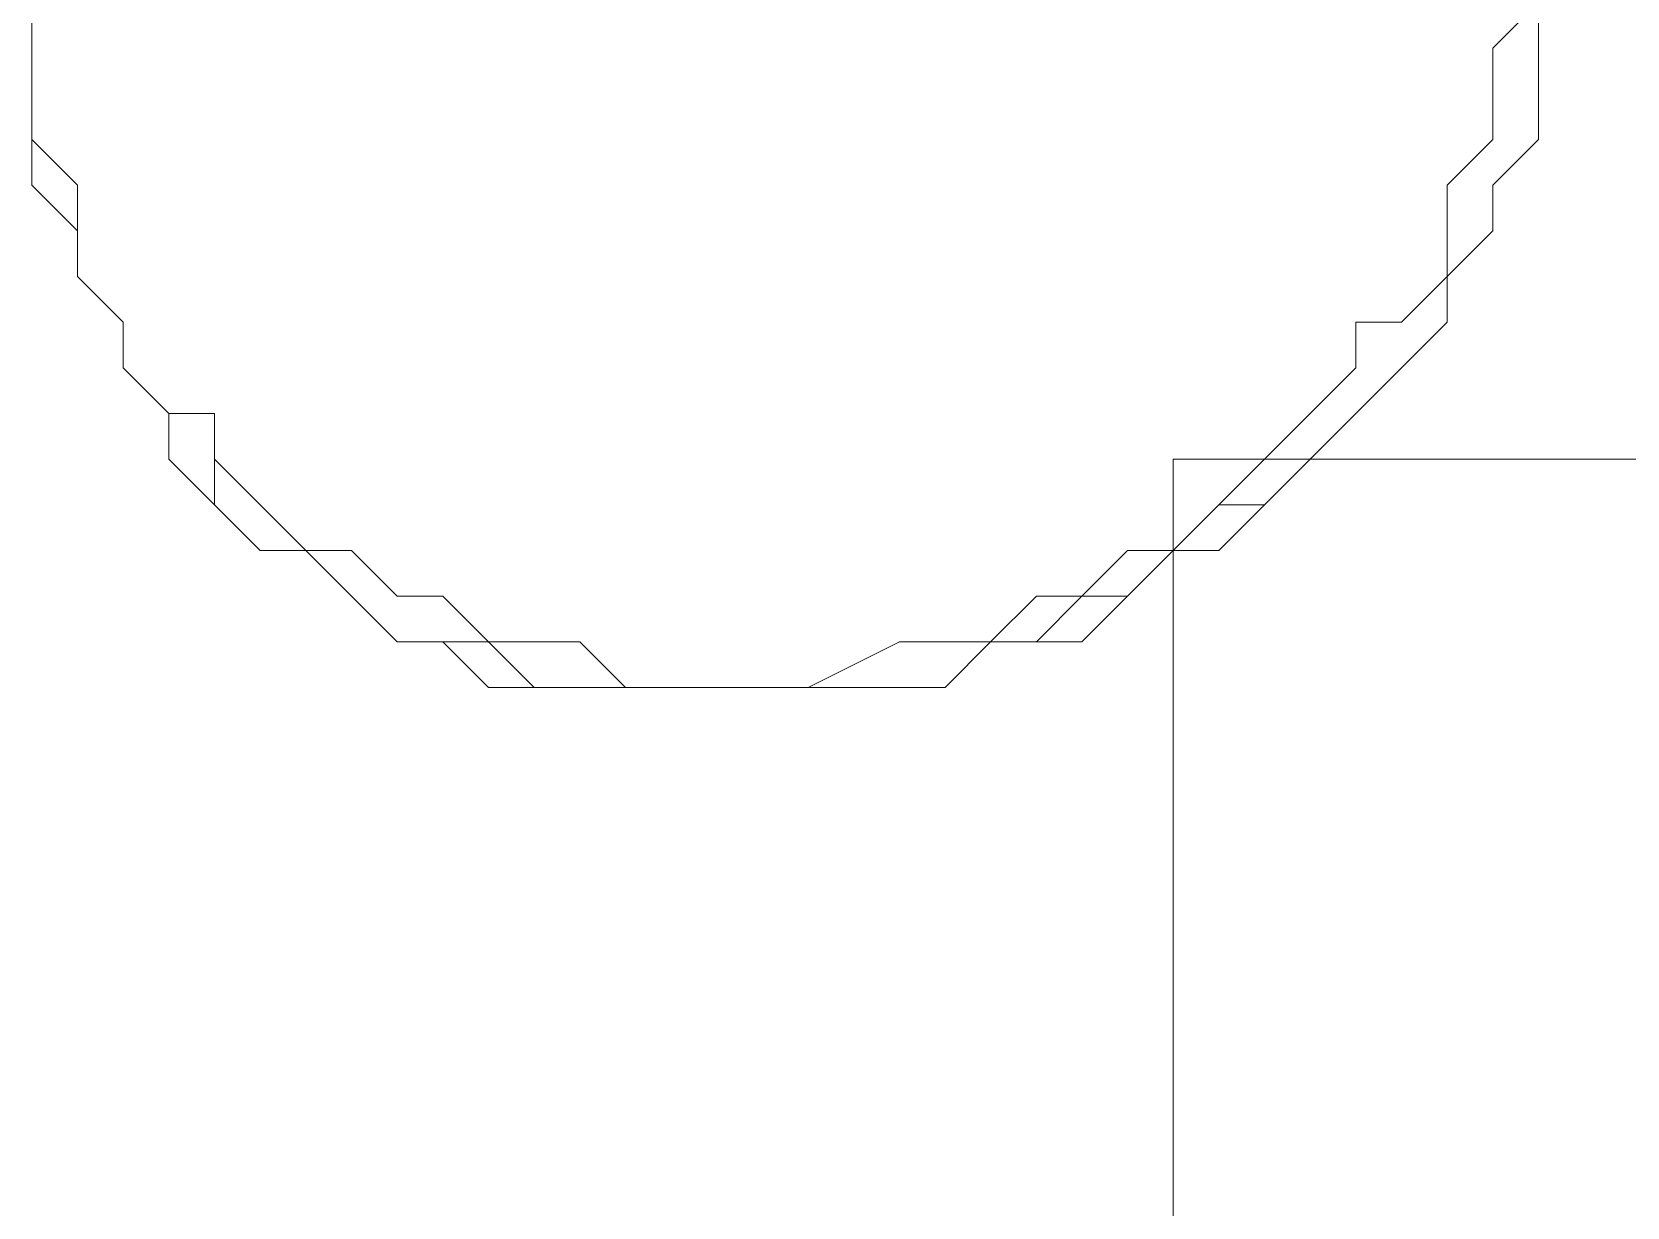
# Model space of a CAD drawing. Header units: millimetres. Extents: x 71769 to 78969, y 7991 to 11789.
# Drawn here: x 74428.56 to 74443.35, y 11258.52 to 11269.42 of the extents above; entities that cross this region are included whole.
import ezdxf

# ---------------------------------------------------------------- set-up
doc = ezdxf.new("R2010")
doc.units = ezdxf.units.MM
doc.header["$LTSCALE"] = 5
doc.header["$MEASUREMENT"] = 0
doc.linetypes.add('AUSGEZOGEN', pattern=[0])
doc.layers.add('204_180704_Marc Cain Einrichtung#Maßlinie 1_100', color=7, linetype='AUSGEZOGEN', lineweight=18)

msp = doc.modelspace()

# ---------------------------------------------------------------- linework, layer by layer
at = {"layer": '204_180704_Marc Cain Einrichtung#Maßlinie 1_100', "color": 18, "linetype": 'AUSGEZOGEN', "lineweight": 13, "true_color": 0x000000}
for p, q in [((74442.528, 11268.842), (74442.528, 11269.688)), ((74442.528, 11268.842), (74442.528, 11269.688)), ((74442.528, 11269.688), (74442.528, 11268.842)), ((74442.528, 11269.688), (74442.528, 11268.842)), ((74442.528, 11268.418), (74442.528, 11268.842)), ((74442.528, 11268.418), (74442.528, 11268.842)), ((74442.528, 11268.842), (74442.528, 11268.418)), ((74442.528, 11268.842), (74442.528, 11268.418)), ((74442.105, 11267.995), (74442.528, 11268.418)), ((74442.105, 11267.995), (74442.528, 11268.418)), ((74442.528, 11268.418), (74442.105, 11267.995)), ((74442.528, 11268.418), (74442.105, 11267.995)), ((74442.105, 11267.572), (74442.105, 11267.995)), ((74442.105, 11267.572), (74442.105, 11267.995)), ((74442.105, 11267.995), (74442.105, 11267.572)), ((74442.105, 11267.995), (74442.105, 11267.572)), ((74441.681, 11267.148), (74442.105, 11267.572)), ((74441.681, 11267.148), (74442.105, 11267.572)), ((74442.105, 11267.572), (74441.681, 11267.148)), ((74442.105, 11267.572), (74441.681, 11267.148)), ((74441.681, 11266.725), (74441.681, 11267.148)), ((74441.681, 11266.725), (74441.681, 11267.148)), ((74441.681, 11267.148), (74441.681, 11266.725)), ((74441.681, 11267.148), (74441.681, 11266.725)), ((74441.258, 11266.302), (74441.681, 11266.725)), ((74441.258, 11266.302), (74441.681, 11266.725)), ((74441.681, 11266.725), (74441.258, 11266.302)), ((74441.681, 11266.725), (74441.258, 11266.302)), ((74440.835, 11265.878), (74441.258, 11266.302)), ((74440.835, 11265.878), (74441.258, 11266.302)), ((74441.258, 11266.302), (74440.835, 11265.878)), ((74441.258, 11266.302), (74440.835, 11265.878)), ((74440.412, 11265.455), (74440.835, 11265.878)), ((74440.412, 11265.455), (74440.835, 11265.878)), ((74440.835, 11265.878), (74440.412, 11265.455)), ((74440.835, 11265.878), (74440.412, 11265.455)), ((74439.988, 11265.032), (74440.412, 11265.455)), ((74440.412, 11265.455), (74439.988, 11265.032)), ((74439.142, 11264.608), (74439.565, 11265.032)), ((74439.142, 11264.608), (74439.565, 11265.032)), ((74439.565, 11265.032), (74439.142, 11264.608)), ((74439.565, 11265.032), (74439.142, 11264.608)), ((74439.565, 11265.032), (74439.988, 11265.032)), ((74439.565, 11265.032), (74439.988, 11265.032)), ((74439.988, 11265.032), (74439.565, 11265.032)), ((74439.988, 11265.032), (74439.565, 11265.032)), ((74438.718, 11264.185), (74439.142, 11264.608)), ((74438.718, 11264.185), (74439.142, 11264.608)), ((74439.142, 11264.608), (74438.718, 11264.185)), ((74439.142, 11264.608), (74438.718, 11264.185)), ((74437.872, 11263.762), (74438.295, 11264.185)), ((74437.872, 11263.762), (74438.295, 11264.185)), ((74438.295, 11264.185), (74437.872, 11263.762)), ((74438.295, 11264.185), (74437.872, 11263.762)), ((74438.295, 11264.185), (74438.718, 11264.185)), ((74438.295, 11264.185), (74438.718, 11264.185)), ((74438.718, 11264.185), (74438.295, 11264.185)), ((74438.718, 11264.185), (74438.295, 11264.185)), ((74432.369, 11263.762), (74432.792, 11263.762)), ((74432.369, 11263.762), (74432.792, 11263.762)), ((74432.369, 11263.762), (74432.369, 11263.762)), ((74432.792, 11263.762), (74432.369, 11263.762)), ((74432.369, 11263.762), (74432.369, 11263.762)), ((74432.792, 11263.762), (74432.369, 11263.762)), ((74432.792, 11263.762), (74433.215, 11263.339)), ((74432.792, 11263.762), (74433.215, 11263.339)), ((74433.215, 11263.339), (74432.792, 11263.762)), ((74433.215, 11263.339), (74432.792, 11263.762)), ((74437.025, 11263.339), (74437.448, 11263.762)), ((74437.025, 11263.339), (74437.448, 11263.762)), ((74437.448, 11263.762), (74437.025, 11263.339)), ((74437.448, 11263.762), (74437.025, 11263.339)), ((74437.448, 11263.762), (74437.872, 11263.762)), ((74437.448, 11263.762), (74437.872, 11263.762)), ((74437.872, 11263.762), (74437.448, 11263.762)), ((74437.872, 11263.762), (74437.448, 11263.762)), ((74433.215, 11263.339), (74433.638, 11263.339)), ((74433.215, 11263.339), (74433.638, 11263.339)), ((74433.638, 11263.339), (74433.215, 11263.339)), ((74433.638, 11263.339), (74433.215, 11263.339)), ((74433.638, 11263.339), (74434.062, 11263.339)), ((74433.638, 11263.339), (74434.062, 11263.339)), ((74434.062, 11263.339), (74433.638, 11263.339)), ((74434.062, 11263.339), (74433.638, 11263.339)), ((74434.062, 11263.339), (74434.485, 11263.339)), ((74434.062, 11263.339), (74434.485, 11263.339)), ((74434.485, 11263.339), (74434.062, 11263.339)), ((74434.485, 11263.339), (74434.062, 11263.339)), ((74434.485, 11263.339), (74434.908, 11263.339)), ((74434.485, 11263.339), (74434.908, 11263.339)), ((74434.908, 11263.339), (74434.485, 11263.339)), ((74434.908, 11263.339), (74434.485, 11263.339)), ((74434.908, 11263.339), (74435.755, 11263.339)), ((74434.908, 11263.339), (74435.755, 11263.339)), ((74435.755, 11263.339), (74434.908, 11263.339)), ((74435.755, 11263.339), (74434.908, 11263.339)), ((74435.755, 11263.339), (74436.178, 11263.339)), ((74436.178, 11263.339), (74435.755, 11263.339)), ((74436.178, 11263.339), (74436.602, 11263.339)), ((74436.178, 11263.339), (74436.602, 11263.339)), ((74436.602, 11263.339), (74436.178, 11263.339)), ((74436.602, 11263.339), (74436.178, 11263.339)), ((74436.602, 11263.339), (74437.025, 11263.339)), ((74436.602, 11263.339), (74437.025, 11263.339)), ((74437.025, 11263.339), (74436.602, 11263.339)), ((74437.025, 11263.339), (74436.602, 11263.339))]:
    msp.add_line(p, q, dxfattribs=at)
for points in [[(74429.405, 11273.075), (74429.194, 11272.651), (74428.982, 11272.228), (74428.982, 11271.805), (74428.982, 11271.382), (74428.559, 11270.958), (74428.559, 11270.535), (74428.559, 11270.112), (74428.559, 11269.688), (74428.559, 11269.265), (74428.559, 11268.842), (74428.559, 11268.418), (74428.559, 11267.995), (74428.982, 11267.572)], [(74429.405, 11273.075), (74429.194, 11272.651), (74428.982, 11272.228), (74428.982, 11271.805), (74428.982, 11271.382), (74428.559, 11270.958), (74428.559, 11270.535), (74428.559, 11270.112), (74428.559, 11269.688), (74428.559, 11269.265), (74428.559, 11268.842), (74428.559, 11268.418), (74428.559, 11267.995), (74428.982, 11267.572)], [(74439.988, 11265.032), (74440.412, 11265.455), (74440.835, 11265.878), (74441.047, 11266.09), (74441.258, 11266.302), (74441.681, 11266.725), (74441.681, 11267.148), (74442.105, 11267.572), (74442.105, 11267.995), (74442.528, 11268.418), (74442.528, 11268.842), (74442.528, 11269.688), (74442.528, 11270.112), (74442.951, 11270.535), (74442.951, 11270.958), (74442.951, 11271.382), (74442.528, 11271.805), (74442.528, 11272.228), (74442.528, 11272.651), (74442.528, 11273.075)], [(74439.988, 11265.455), (74439.565, 11265.032), (74439.142, 11264.608), (74438.718, 11264.608), (74438.295, 11264.185), (74437.872, 11264.185), (74437.448, 11263.762), (74437.025, 11263.762), (74436.602, 11263.762), (74435.755, 11263.339), (74435.332, 11263.339), (74434.908, 11263.339), (74434.485, 11263.339), (74434.062, 11263.339), (74433.638, 11263.762), (74433.215, 11263.762), (74432.792, 11263.762), (74432.369, 11264.185), (74431.945, 11264.185), (74431.522, 11264.608), (74431.099, 11264.608), (74430.675, 11265.032), (74430.252, 11265.455), (74430.252, 11265.878), (74429.829, 11265.878), (74429.405, 11266.302), (74429.405, 11266.725), (74428.982, 11267.148), (74428.982, 11267.572), (74428.982, 11267.995), (74428.559, 11268.418), (74428.559, 11269.265), (74428.559, 11269.688)], [(74439.988, 11265.455), (74439.565, 11265.032), (74439.142, 11264.608), (74438.718, 11264.608), (74438.295, 11264.185), (74437.872, 11264.185), (74437.448, 11263.762), (74437.025, 11263.762), (74436.602, 11263.762), (74435.755, 11263.339), (74435.332, 11263.339), (74434.908, 11263.339), (74434.485, 11263.339), (74434.062, 11263.339), (74433.638, 11263.762), (74433.215, 11263.762), (74432.792, 11263.762), (74432.369, 11264.185), (74431.945, 11264.185), (74431.522, 11264.608), (74431.099, 11264.608), (74430.675, 11265.032), (74430.252, 11265.455), (74430.252, 11265.878), (74429.829, 11265.878), (74429.405, 11266.302), (74429.405, 11266.725), (74428.982, 11267.148), (74428.982, 11267.572), (74428.982, 11267.995), (74428.559, 11268.418), (74428.559, 11269.265), (74428.559, 11269.688)], [(74432.369, 11263.762), (74432.58, 11263.55), (74432.792, 11263.339), (74433.215, 11263.339), (74433.638, 11263.339), (74434.062, 11263.339), (74434.485, 11263.339), (74434.908, 11263.339), (74435.332, 11263.339), (74436.178, 11263.339), (74436.602, 11263.339), (74437.025, 11263.339), (74437.448, 11263.762), (74437.872, 11263.762), (74438.295, 11263.762), (74438.718, 11264.185), (74439.142, 11264.608), (74439.565, 11264.608), (74439.988, 11265.032), (74440.2, 11265.243), (74440.412, 11265.455), (74440.835, 11265.878), (74441.047, 11266.09), (74441.258, 11266.302), (74441.681, 11266.725), (74441.681, 11267.148), (74442.105, 11267.572), (74442.105, 11267.995), (74442.528, 11268.418), (74442.528, 11268.842), (74442.528, 11269.688)], [(74442.528, 11269.688), (74442.105, 11269.265), (74442.105, 11268.842), (74442.105, 11268.418), (74441.681, 11267.995), (74441.681, 11267.148), (74441.258, 11266.725), (74440.835, 11266.725), (74440.835, 11266.302), (74440.412, 11265.878), (74439.988, 11265.455)], [(74442.528, 11269.688), (74442.105, 11269.265), (74442.105, 11268.842), (74442.105, 11268.418), (74441.681, 11267.995), (74441.681, 11267.148), (74441.258, 11266.725), (74440.835, 11266.725), (74440.835, 11266.302), (74440.412, 11265.878), (74439.988, 11265.455)], [(74432.369, 11263.762), (74431.945, 11263.762), (74431.522, 11264.185), (74431.099, 11264.608), (74430.675, 11264.608), (74430.252, 11265.032), (74429.829, 11265.455), (74429.829, 11265.878), (74429.405, 11266.302), (74429.405, 11266.725), (74428.982, 11267.148), (74428.982, 11267.36), (74428.982, 11267.572)], [(74432.369, 11263.762), (74431.945, 11263.762), (74431.522, 11264.185), (74431.099, 11264.608), (74430.675, 11264.608), (74430.252, 11265.032), (74429.829, 11265.455), (74429.829, 11265.878), (74429.405, 11266.302), (74429.405, 11266.725), (74428.982, 11267.148), (74428.982, 11267.36), (74428.982, 11267.572)], [(74430.252, 11265.455), (74430.252, 11265.032), (74430.675, 11264.608), (74431.099, 11264.608), (74431.522, 11264.185), (74431.945, 11263.762), (74432.369, 11263.762)], [(74430.252, 11265.455), (74430.252, 11265.032), (74430.675, 11264.608), (74431.099, 11264.608), (74431.522, 11264.185), (74431.945, 11263.762), (74432.369, 11263.762)], [(74489.94, 11265.455), (74489.94, 11194.761), (74439.142, 11194.761), (74439.142, 11265.455), (74489.94, 11265.455)], [(74439.988, 11265.032), (74440.412, 11265.455), (74439.988, 11265.032)], [(74432.369, 11263.762), (74432.58, 11263.55), (74432.792, 11263.339), (74433.215, 11263.339), (74433.638, 11263.339), (74434.062, 11263.339), (74434.485, 11263.339), (74434.908, 11263.339), (74435.332, 11263.339), (74436.178, 11263.339), (74436.602, 11263.339), (74437.025, 11263.339), (74437.448, 11263.762), (74437.872, 11263.762), (74438.295, 11263.762), (74438.718, 11264.185), (74439.142, 11264.608), (74439.565, 11264.608), (74439.777, 11264.82), (74439.988, 11265.032)], [(74435.755, 11263.339), (74436.178, 11263.339), (74435.755, 11263.339)]]:
    msp.add_lwpolyline(points, dxfattribs=at)

doc.saveas('drawing.dxf')
